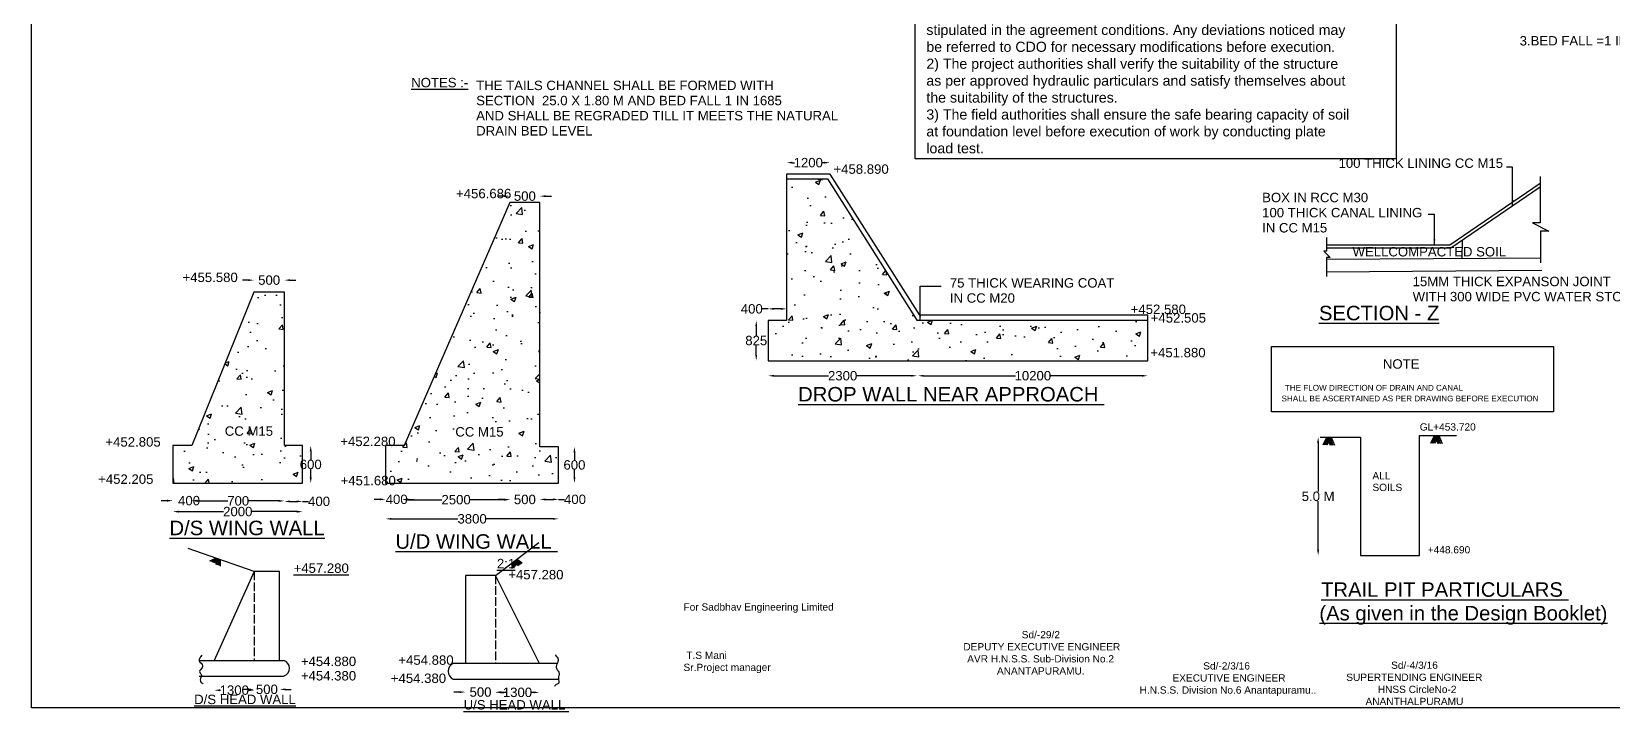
# Model space of a CAD drawing. Header units: inches. Extents: x 6910 to 10420, y -52 to 2408.
# Drawn here: x 6910 to 9092, y -52 to 886 of the extents above; entities that cross this region are included whole.
import ezdxf

# ---------------------------------------------------------------- set-up
doc = ezdxf.new("R2010")
doc.units = ezdxf.units.IN
doc.header["$MEASUREMENT"] = 0
doc.linetypes.add('ACAD_ISO02W100', pattern=[15, 12, -3])
for name, color, linetype in [('DIMENSIONS', 7, 'Continuous'), ('DIMENSIONS @ 1', 7, 'Continuous'), ('TEXT', 1, 'Continuous')]:
    doc.layers.add(name, color=color, linetype=linetype)
doc.styles.add('Annotative', font='arial.ttf', dxfattribs={"height": 10})
doc.styles.get("Standard").update_dxf_attribs({"font": 'arial.ttf', "height": 13})
doc.dimstyles.get("Standard").update_dxf_attribs({"dimtxt": 13, "dimasz": 8, "dimexe": 0.18, "dimexo": 0.0625, "dimgap": 0.09, "dimtad": 0, "dimtih": 1, "dimtoh": 1, "dimdec": 4, "dimzin": 0, "dimdsep": 46, "dimtxsty": 'Standard', "dimcen": 0.09, "dimse1": 1, "dimse2": 1, "dimadec": 0, "dimazin": 0, "dimtfac": 1, "dimtdec": 4, "dimtofl": 0, "dimtmove": 0, "dimatfit": 3, "dimfxl": 1, "dimtolj": 1, "dimtzin": 0, "dimarcsym": 0})
pattern_1 = [(50, (0, 0), (71.726, -6.2752), [7.5, -82.5]), (355, (0, 0), (-13.87513, 75.2192), [6, -66]), (100.4514, (5.98, -0.52), (57.8509, 68.944), [6.374, -70.1142]), (46.1842, (0, 20), (106.7241, -16.5519), [11.25, -123.75]), (96.6356, (8.89, 18.62), (93.4662, 97.4119), [9.561, -105.1714]), (351.1842, (0, 20), (93.4662, 97.4119), [9, -99]), (21, (10, 15), (59.6907, -40.2619), [7.5, -82.5]), (326, (10, 15), (24.33153, 72.515), [6, -66]), (71.4514, (14.974, 11.645), (84.02224, 32.2531), [6.374, -70.1142]), (37.5, (0, 0), (1.215986, 33.289385), [0, -65.2, 0, -67, 0, -66.25]), (7.5, (0, 0), (26.30695, 39.44117), [0, -38.2, 0, -63.7, 0, -25.25]), (327.5, (-22.3, 0), (53.38224, -2.25549), [0, -25, 0, -78, 0, -103.5]), (317.5, (-32.3, 0), (58.31862, 10.0105), [0, -32.5, 0, -51.8, 0, -73.5])]

# ---------------------------------------------------------------- blocks, each defined once
blk = doc.blocks.new('*D57')
at = {"layer": 'Defpoints', "color": 0, "transparency": 16777216}
for p in [(7105.2, 314.7), (7131.5, 314.7), (7131.5, 238.7)]:
    blk.add_point(p, dxfattribs=at)
at = {"layer": 'DIMENSIONS', "color": 0, "lineweight": -2, "transparency": 16777216}
for p, q in [((7097.2, 238.7), (7089.2, 238.7)), ((7139.5, 238.7), (7147.5, 238.7))]:
    blk.add_line(p, q, dxfattribs=at)
at = {"layer": 'DIMENSIONS', "color": 0, "transparency": 16777216}
for points in [[(7097.2, 240.1), (7097.2, 237.4), (7105.2, 238.7)], [(7139.5, 240.1), (7139.5, 237.4), (7131.5, 238.7)]]:
    blk.add_solid(points, dxfattribs=at)
at = {"layer": 'DIMENSIONS', "color": 0, "transparency": 16777216, "insert": (7127.5, 238.7), "char_height": 13, "attachment_point": 5}
blk.add_mtext('\\A1;400', dxfattribs=at)
blk = doc.blocks.new('*D58')
at = {"layer": 'Defpoints', "color": 0, "transparency": 16777216}
for p in [(7131.5, 314.7), (7259, 314.7), (7259, 238.4)]:
    blk.add_point(p, dxfattribs=at)
at = {"layer": 'DIMENSIONS', "color": 0, "lineweight": -2, "transparency": 16777216}
for p, q in [((7139.5, 238.4), (7180.9, 238.4)), ((7251, 238.4), (7209.6, 238.4))]:
    blk.add_line(p, q, dxfattribs=at)
at = {"layer": 'DIMENSIONS', "color": 0, "transparency": 16777216}
for points in [[(7139.5, 239.7), (7139.5, 237), (7131.5, 238.4)], [(7251, 239.7), (7251, 237), (7259, 238.4)]]:
    blk.add_solid(points, dxfattribs=at)
at = {"layer": 'DIMENSIONS', "color": 0, "transparency": 16777216, "insert": (7195.3, 238.4), "char_height": 13, "attachment_point": 5}
blk.add_mtext('\\A1;700', dxfattribs=at)
blk = doc.blocks.new('*D59')
at = {"layer": 'Defpoints', "color": 0, "transparency": 16777216}
for p in [(7259, 314.7), (7284.2, 314.7), (7284.2, 237.7)]:
    blk.add_point(p, dxfattribs=at)
at = {"layer": 'DIMENSIONS', "color": 0, "lineweight": -2, "transparency": 16777216}
for p, q in [((7267, 237.7), (7276.2, 237.7)), ((7284.2, 237.7), (7292.2, 237.7))]:
    blk.add_line(p, q, dxfattribs=at)
at = {"layer": 'DIMENSIONS', "color": 0, "transparency": 16777216}
for points in [[(7267, 239), (7267, 236.3), (7259, 237.7)], [(7276.2, 239), (7276.2, 236.3), (7284.2, 237.7)]]:
    blk.add_solid(points, dxfattribs=at)
at = {"layer": 'DIMENSIONS', "color": 0, "transparency": 16777216, "insert": (7306.9, 237.7), "char_height": 13, "attachment_point": 5}
blk.add_mtext('\\A1;400', dxfattribs=at)
blk = doc.blocks.new('*D60')
at = {"layer": 'Defpoints', "color": 0, "transparency": 16777216}
for p in [(7105.2, 262.7), (7284.2, 262.7), (7284.2, 223.6)]:
    blk.add_point(p, dxfattribs=at)
at = {"layer": 'DIMENSIONS', "color": 0, "lineweight": -2, "transparency": 16777216}
for p, q in [((7113.2, 223.6), (7175.1, 223.6)), ((7276.2, 223.6), (7214.3, 223.6))]:
    blk.add_line(p, q, dxfattribs=at)
at = {"layer": 'DIMENSIONS', "color": 0, "transparency": 16777216}
for points in [[(7113.2, 224.9), (7113.2, 222.2), (7105.2, 223.6)], [(7276.2, 224.9), (7276.2, 222.2), (7284.2, 223.6)]]:
    blk.add_solid(points, dxfattribs=at)
at = {"layer": 'DIMENSIONS', "color": 0, "transparency": 16777216, "insert": (7194.7, 223.6), "char_height": 13, "attachment_point": 5}
blk.add_mtext('\\A1;2000', dxfattribs=at)
blk = doc.blocks.new('*D61')
at = {"layer": 'Defpoints', "color": 0, "transparency": 16777216}
for p in [(7284.2, 314.7), (7284.2, 262.7), (7295.4, 262.7)]:
    blk.add_point(p, dxfattribs=at)
at = {"layer": 'DIMENSIONS', "color": 0, "lineweight": -2, "transparency": 16777216}
for p, q in [((7295.4, 306.7), (7295.4, 295.4)), ((7295.4, 270.7), (7295.4, 282))]:
    blk.add_line(p, q, dxfattribs=at)
at = {"layer": 'DIMENSIONS', "color": 0, "transparency": 16777216}
for points in [[(7294, 306.7), (7296.7, 306.7), (7295.4, 314.7)], [(7294, 270.7), (7296.7, 270.7), (7295.4, 262.7)]]:
    blk.add_solid(points, dxfattribs=at)
at = {"layer": 'DIMENSIONS', "color": 0, "transparency": 16777216, "insert": (7295.4, 288.7), "char_height": 13, "attachment_point": 5}
blk.add_mtext('\\A1;600', dxfattribs=at)
blk = doc.blocks.new('*D62')
at = {"layer": 'Defpoints', "color": 0, "transparency": 16777216}
for p in [(7217.1, 526.4), (7259, 543.1), (7259, 526.4)]:
    blk.add_point(p, dxfattribs=at)
at = {"layer": 'DIMENSIONS', "color": 0, "lineweight": -2, "transparency": 16777216}
for p, q in [((7209.1, 543.1), (7201.1, 543.1)), ((7267, 543.1), (7275, 543.1))]:
    blk.add_line(p, q, dxfattribs=at)
at = {"layer": 'DIMENSIONS', "color": 0, "transparency": 16777216}
for points in [[(7209.1, 544.4), (7209.1, 541.8), (7217.1, 543.1)], [(7267, 544.4), (7267, 541.8), (7259, 543.1)]]:
    blk.add_solid(points, dxfattribs=at)
at = {"layer": 'DIMENSIONS', "color": 0, "transparency": 16777216, "insert": (7238, 543.1), "char_height": 13, "attachment_point": 5}
blk.add_mtext('\\A1;500', dxfattribs=at)
blk = doc.blocks.new('*D63')
at = {"layer": 'Defpoints', "color": 0, "transparency": 16777216}
for p in [(7611.7, 659), (7570, 650.1), (7611.7, 650.1)]:
    blk.add_point(p, dxfattribs=at)
at = {"layer": 'DIMENSIONS', "color": 0, "lineweight": -2, "transparency": 16777216}
for p, q in [((7562, 659), (7554, 659)), ((7619.7, 659), (7627.7, 659))]:
    blk.add_line(p, q, dxfattribs=at)
at = {"layer": 'DIMENSIONS', "color": 0, "transparency": 16777216}
for points in [[(7562, 660.4), (7562, 657.7), (7570, 659)], [(7619.7, 660.4), (7619.7, 657.7), (7611.7, 659)]]:
    blk.add_solid(points, dxfattribs=at)
at = {"layer": 'DIMENSIONS', "color": 0, "transparency": 16777216, "insert": (7590.9, 659), "char_height": 13, "attachment_point": 5}
blk.add_mtext('\\A1;500', dxfattribs=at)
blk = doc.blocks.new('*D64')
at = {"layer": 'Defpoints', "color": 0, "transparency": 16777216}
for p in [(8012, 705.2), (7952.1, 689.5), (8012, 689.5)]:
    blk.add_point(p, dxfattribs=at)
at = {"layer": 'DIMENSIONS', "color": 0, "lineweight": -2, "transparency": 16777216}
for p, q in [((7960.1, 705.2), (7963.2, 705.2)), ((8004, 705.2), (8000.9, 705.2))]:
    blk.add_line(p, q, dxfattribs=at)
at = {"layer": 'DIMENSIONS', "color": 0, "transparency": 16777216}
for points in [[(7960.1, 706.6), (7960.1, 703.9), (7952.1, 705.2)], [(8004, 706.6), (8004, 703.9), (8012, 705.2)]]:
    blk.add_solid(points, dxfattribs=at)
at = {"layer": 'DIMENSIONS', "color": 0, "transparency": 16777216, "insert": (7982, 705.2), "char_height": 13, "attachment_point": 5}
blk.add_mtext('\\A1;1200', dxfattribs=at)
blk = doc.blocks.new('*D77')
at = {"layer": 'Defpoints', "color": 0, "transparency": 16777216}
for p in [(7926.7, 503.4), (7926.7, 487.6), (7952, 487.6)]:
    blk.add_point(p, dxfattribs=at)
at = {"layer": 'DIMENSIONS', "color": 0, "lineweight": -2, "transparency": 16777216}
for p, q in [((7926.7, 503.4), (7918.7, 503.4)), ((7944, 503.4), (7934.7, 503.4))]:
    blk.add_line(p, q, dxfattribs=at)
at = {"layer": 'DIMENSIONS', "color": 0, "transparency": 16777216}
for points in [[(7934.7, 504.8), (7934.7, 502.1), (7926.7, 503.4)], [(7944, 504.8), (7944, 502.1), (7952, 503.4)]]:
    blk.add_solid(points, dxfattribs=at)
at = {"layer": 'DIMENSIONS', "color": 0, "transparency": 16777216, "insert": (7904, 503.4), "char_height": 13, "attachment_point": 5}
blk.add_mtext('\\A1;400', dxfattribs=at)
blk = doc.blocks.new('*D78')
at = {"layer": 'Defpoints', "color": 0, "transparency": 16777216}
for p in [(7926.7, 487.6), (7910.2, 431.9), (7926.7, 431.9)]:
    blk.add_point(p, dxfattribs=at)
at = {"layer": 'DIMENSIONS', "color": 0, "lineweight": -2, "transparency": 16777216}
for p, q in [((7910.2, 479.6), (7910.2, 466.4)), ((7910.2, 439.9), (7910.2, 453))]:
    blk.add_line(p, q, dxfattribs=at)
at = {"layer": 'DIMENSIONS', "color": 0, "transparency": 16777216}
for points in [[(7908.9, 479.6), (7911.5, 479.6), (7910.2, 487.6)], [(7908.9, 439.9), (7911.5, 439.9), (7910.2, 431.9)]]:
    blk.add_solid(points, dxfattribs=at)
at = {"layer": 'DIMENSIONS', "color": 0, "transparency": 16777216, "insert": (7910.2, 459.7), "char_height": 13, "attachment_point": 5}
blk.add_mtext('\\A1;825', dxfattribs=at)
blk = doc.blocks.new('*D79')
at = {"layer": 'Defpoints', "color": 0, "transparency": 16777216}
for p in [(7926.7, 487.6), (8132, 487.9), (8132, 411.1)]:
    blk.add_point(p, dxfattribs=at)
at = {"layer": 'DIMENSIONS', "color": 0, "lineweight": -2, "transparency": 16777216}
for p, q in [((7934.7, 411.1), (8009.8, 411.1)), ((8124, 411.1), (8049, 411.1))]:
    blk.add_line(p, q, dxfattribs=at)
at = {"layer": 'DIMENSIONS', "color": 0, "transparency": 16777216}
for points in [[(7934.7, 412.4), (7934.7, 409.8), (7926.7, 411.1)], [(8124, 412.4), (8124, 409.8), (8132, 411.1)]]:
    blk.add_solid(points, dxfattribs=at)
at = {"layer": 'DIMENSIONS', "color": 0, "transparency": 16777216, "insert": (8029.4, 411.1), "char_height": 13, "attachment_point": 5}
blk.add_mtext('\\A1;2300', dxfattribs=at)
blk = doc.blocks.new('*D80')
at = {"layer": 'Defpoints', "color": 0, "transparency": 16777216}
for p in [(8133.3, 487.9), (8450.6, 487.9), (8450.6, 411.1)]:
    blk.add_point(p, dxfattribs=at)
at = {"layer": 'DIMENSIONS', "color": 0, "lineweight": -2, "transparency": 16777216}
for p, q in [((8141.3, 411.1), (8268, 411.1)), ((8442.6, 411.1), (8315.9, 411.1))]:
    blk.add_line(p, q, dxfattribs=at)
at = {"layer": 'DIMENSIONS', "color": 0, "transparency": 16777216}
for points in [[(8141.3, 412.4), (8141.3, 409.8), (8133.3, 411.1)], [(8442.6, 412.4), (8442.6, 409.8), (8450.6, 411.1)]]:
    blk.add_solid(points, dxfattribs=at)
at = {"layer": 'DIMENSIONS', "color": 0, "transparency": 16777216, "insert": (8291.9, 411.1), "char_height": 13, "attachment_point": 5}
blk.add_mtext('\\A1;10200', dxfattribs=at)
blk = doc.blocks.new('*D81')
at = {"layer": 'Defpoints', "color": 0, "transparency": 16777216}
for p in [(7637.5, 313.1), (7637.5, 262.9), (7659.3, 262.9)]:
    blk.add_point(p, dxfattribs=at)
at = {"layer": 'DIMENSIONS', "color": 0, "lineweight": -2, "transparency": 16777216}
for p, q in [((7659.3, 305.1), (7659.3, 294.8)), ((7659.3, 270.9), (7659.3, 281.3))]:
    blk.add_line(p, q, dxfattribs=at)
at = {"layer": 'DIMENSIONS', "color": 0, "transparency": 16777216}
for points in [[(7658, 305.1), (7660.7, 305.1), (7659.3, 313.1)], [(7658, 270.9), (7660.7, 270.9), (7659.3, 262.9)]]:
    blk.add_solid(points, dxfattribs=at)
at = {"layer": 'DIMENSIONS', "color": 0, "transparency": 16777216, "insert": (7659.3, 288), "char_height": 13, "attachment_point": 5}
blk.add_mtext('\\A1;600', dxfattribs=at)
blk = doc.blocks.new('*D82')
at = {"layer": 'Defpoints', "color": 0, "transparency": 16777216}
for p in [(7398.8, 314.9), (7422, 314.9), (7422, 240.5)]:
    blk.add_point(p, dxfattribs=at)
at = {"layer": 'DIMENSIONS', "color": 0, "lineweight": -2, "transparency": 16777216}
for p, q in [((7390.8, 240.5), (7382.8, 240.5)), ((7430, 240.5), (7438, 240.5))]:
    blk.add_line(p, q, dxfattribs=at)
at = {"layer": 'DIMENSIONS', "color": 0, "transparency": 16777216}
for points in [[(7390.8, 241.9), (7390.8, 239.2), (7398.8, 240.5)], [(7430, 241.9), (7430, 239.2), (7422, 240.5)]]:
    blk.add_solid(points, dxfattribs=at)
at = {"layer": 'DIMENSIONS', "color": 0, "transparency": 16777216, "insert": (7414, 240.5), "char_height": 13, "attachment_point": 5}
blk.add_mtext('\\A1;400', dxfattribs=at)
blk = doc.blocks.new('*D83')
at = {"layer": 'Defpoints', "color": 0, "transparency": 16777216}
for p in [(7570, 650.1), (7422, 314.9), (7570, 240)]:
    blk.add_point(p, dxfattribs=at)
at = {"layer": 'DIMENSIONS', "color": 0, "lineweight": -2, "transparency": 16777216}
for p, q in [((7430, 240), (7476.4, 240)), ((7562, 240), (7515.6, 240))]:
    blk.add_line(p, q, dxfattribs=at)
at = {"layer": 'DIMENSIONS', "color": 0, "transparency": 16777216}
for points in [[(7430, 241.3), (7430, 238.6), (7422, 240)], [(7562, 241.3), (7562, 238.6), (7570, 240)]]:
    blk.add_solid(points, dxfattribs=at)
at = {"layer": 'DIMENSIONS', "color": 0, "transparency": 16777216, "insert": (7496, 240), "char_height": 13, "attachment_point": 5}
blk.add_mtext('\\A1;2500', dxfattribs=at)
blk = doc.blocks.new('*D84')
at = {"layer": 'Defpoints', "color": 0, "transparency": 16777216}
for p in [(7570, 650.1), (7611.7, 650.1), (7611.7, 240.3)]:
    blk.add_point(p, dxfattribs=at)
at = {"layer": 'DIMENSIONS', "color": 0, "lineweight": -2, "transparency": 16777216}
for p, q in [((7562, 240.3), (7554, 240.3)), ((7619.7, 240.3), (7627.7, 240.3))]:
    blk.add_line(p, q, dxfattribs=at)
at = {"layer": 'DIMENSIONS', "color": 0, "transparency": 16777216}
for points in [[(7562, 241.6), (7562, 239), (7570, 240.3)], [(7619.7, 241.6), (7619.7, 239), (7611.7, 240.3)]]:
    blk.add_solid(points, dxfattribs=at)
at = {"layer": 'DIMENSIONS', "color": 0, "transparency": 16777216, "insert": (7590.9, 240.3), "char_height": 13, "attachment_point": 5}
blk.add_mtext('\\A1;500', dxfattribs=at)
blk = doc.blocks.new('*D85')
at = {"layer": 'Defpoints', "color": 0, "transparency": 16777216}
for p in [(7611.7, 313.1), (7637.5, 313.1), (7637.5, 240.5)]:
    blk.add_point(p, dxfattribs=at)
at = {"layer": 'DIMENSIONS', "color": 0, "lineweight": -2, "transparency": 16777216}
for p, q in [((7619.7, 240.5), (7629.5, 240.5)), ((7637.5, 240.5), (7645.5, 240.5))]:
    blk.add_line(p, q, dxfattribs=at)
at = {"layer": 'DIMENSIONS', "color": 0, "transparency": 16777216}
for points in [[(7619.7, 241.8), (7619.7, 239.1), (7611.7, 240.5)], [(7629.5, 241.8), (7629.5, 239.1), (7637.5, 240.5)]]:
    blk.add_solid(points, dxfattribs=at)
at = {"layer": 'DIMENSIONS', "color": 0, "transparency": 16777216, "insert": (7660.1, 240.5), "char_height": 13, "attachment_point": 5}
blk.add_mtext('\\A1;400', dxfattribs=at)
blk = doc.blocks.new('*D86')
at = {"layer": 'Defpoints', "color": 0, "transparency": 16777216}
for p in [(7398.8, 262.9), (7637.5, 262.9), (7398.8, 213.6)]:
    blk.add_point(p, dxfattribs=at)
at = {"layer": 'DIMENSIONS', "color": 0, "lineweight": -2, "transparency": 16777216}
for p, q in [((7406.8, 213.6), (7498.6, 213.6)), ((7629.5, 213.6), (7537.6, 213.6))]:
    blk.add_line(p, q, dxfattribs=at)
at = {"layer": 'DIMENSIONS', "color": 0, "transparency": 16777216}
for points in [[(7406.8, 214.9), (7406.8, 212.3), (7398.8, 213.6)], [(7629.5, 214.9), (7629.5, 212.3), (7637.5, 213.6)]]:
    blk.add_solid(points, dxfattribs=at)
at = {"layer": 'DIMENSIONS', "color": 0, "transparency": 16777216, "insert": (7518.1, 213.6), "char_height": 13, "attachment_point": 5}
blk.add_mtext('\\A1;3800', dxfattribs=at)
blk = doc.blocks.new('*D87')
at = {"layer": 'Defpoints', "color": 0, "transparency": 16777216}
for p in [(7217.4, 141), (7162.4, 18.2), (7217.4, -22.9)]:
    blk.add_point(p, dxfattribs=at)
at = {"layer": 'DIMENSIONS', "color": 0, "lineweight": -2, "transparency": 16777216}
for p, q in [((7170.4, -22.9), (7171, -22.9)), ((7209.4, -22.9), (7208.7, -22.9))]:
    blk.add_line(p, q, dxfattribs=at)
at = {"layer": 'DIMENSIONS', "color": 0, "transparency": 16777216}
for points in [[(7170.4, -21.6), (7170.4, -24.3), (7162.4, -22.9)], [(7209.4, -21.6), (7209.4, -24.3), (7217.4, -22.9)]]:
    blk.add_solid(points, dxfattribs=at)
at = {"layer": 'DIMENSIONS', "color": 0, "transparency": 16777216, "insert": (7189.9, -22.9), "char_height": 13, "attachment_point": 5}
blk.add_mtext('\\A1;1300', dxfattribs=at)
blk = doc.blocks.new('*D88')
at = {"layer": 'Defpoints', "color": 0, "transparency": 16777216}
for p in [(7217.4, 18.2), (7252.5, 18.2), (7252.5, -21.7)]:
    blk.add_point(p, dxfattribs=at)
at = {"layer": 'DIMENSIONS', "color": 0, "lineweight": -2, "transparency": 16777216}
for p, q in [((7209.4, -21.7), (7201.4, -21.7)), ((7260.5, -21.7), (7268.5, -21.7))]:
    blk.add_line(p, q, dxfattribs=at)
at = {"layer": 'DIMENSIONS', "color": 0, "transparency": 16777216}
for points in [[(7209.4, -20.4), (7209.4, -23), (7217.4, -21.7)], [(7260.5, -20.4), (7260.5, -23), (7252.5, -21.7)]]:
    blk.add_solid(points, dxfattribs=at)
at = {"layer": 'DIMENSIONS', "color": 0, "transparency": 16777216, "insert": (7234.9, -21.7), "char_height": 13, "attachment_point": 5}
blk.add_mtext('\\A1;500', dxfattribs=at)
blk = doc.blocks.new('*D89')
at = {"layer": 'Defpoints', "color": 0, "transparency": 16777216}
for p in [(7509, 135.5), (7550.4, 135.5), (7550.4, -25.5)]:
    blk.add_point(p, dxfattribs=at)
at = {"layer": 'DIMENSIONS', "color": 0, "lineweight": -2, "transparency": 16777216}
for p, q in [((7501, -25.5), (7493, -25.5)), ((7558.4, -25.5), (7566.4, -25.5))]:
    blk.add_line(p, q, dxfattribs=at)
at = {"layer": 'DIMENSIONS', "color": 0, "transparency": 16777216}
for points in [[(7501, -24.2), (7501, -26.8), (7509, -25.5)], [(7558.4, -24.2), (7558.4, -26.8), (7550.4, -25.5)]]:
    blk.add_solid(points, dxfattribs=at)
at = {"layer": 'DIMENSIONS', "color": 0, "transparency": 16777216, "insert": (7529.7, -25.5), "char_height": 13, "attachment_point": 5}
blk.add_mtext('\\A1;500', dxfattribs=at)
blk = doc.blocks.new('*D90')
at = {"layer": 'Defpoints', "color": 0, "transparency": 16777216}
for p in [(7550.4, 135.5), (7610.9, 14.1), (7610.9, -25.9)]:
    blk.add_point(p, dxfattribs=at)
at = {"layer": 'DIMENSIONS', "color": 0, "lineweight": -2, "transparency": 16777216}
for p, q in [((7558.4, -25.9), (7561.8, -25.9)), ((7602.9, -25.9), (7599.5, -25.9))]:
    blk.add_line(p, q, dxfattribs=at)
at = {"layer": 'DIMENSIONS', "color": 0, "transparency": 16777216}
for points in [[(7558.4, -24.6), (7558.4, -27.2), (7550.4, -25.9)], [(7602.9, -24.6), (7602.9, -27.2), (7610.9, -25.9)]]:
    blk.add_solid(points, dxfattribs=at)
at = {"layer": 'DIMENSIONS', "color": 0, "transparency": 16777216, "insert": (7580.7, -25.9), "char_height": 13, "attachment_point": 5}
blk.add_mtext('\\A1;1300', dxfattribs=at)
blk = doc.blocks.new('*D91')
at = {"layer": 'Defpoints', "color": 0, "transparency": 16777216}
for p in [(8744.2, 326.4), (8685.6, 163), (8744.2, 163)]:
    blk.add_point(p, dxfattribs=at)
at = {"layer": 'DIMENSIONS', "color": 0, "lineweight": -2, "transparency": 16777216}
for p, q in [((8685.6, 318.4), (8685.6, 251.4)), ((8685.6, 171), (8685.6, 238))]:
    blk.add_line(p, q, dxfattribs=at)
at = {"layer": 'DIMENSIONS', "color": 0, "transparency": 16777216}
for points in [[(8684.2, 318.4), (8686.9, 318.4), (8685.6, 326.4)], [(8684.2, 171), (8686.9, 171), (8685.6, 163)]]:
    blk.add_solid(points, dxfattribs=at)
at = {"layer": 'DIMENSIONS', "color": 0, "transparency": 16777216, "insert": (8685.6, 244.7), "char_height": 13, "attachment_point": 5}
blk.add_mtext('\\A1;5.0 M', dxfattribs=at)

msp = doc.modelspace()

# ---------------------------------------------------------------- hatches: boundary and pattern name
h = msp.add_hatch()
h.set_pattern_fill('AR-CONC', color=0, scale=10, style=0)
h.set_pattern_definition(pattern_1)
h.paths.add_polyline_path([(8450.55043, 487.88245), (8132.03343, 487.88245), (8008.70647, 683.12403), (7952.01153, 683.12403), (7952.01153, 487.56134), (7926.71005, 487.56134), (7926.71005, 431.86443), (8450.55043, 431.86443)])
h = msp.add_hatch()
h.set_pattern_fill('AR-CONC', color=0, scale=10, style=0)
h.set_pattern_definition(pattern_1)
h.paths.add_polyline_path([(7611.704, 650.06259), (7570.04012, 650.06259), (7424.25728, 314.85771), (7398.78472, 314.85771), (7398.78472, 262.94267), (7637.45471, 262.94267), (7637.45471, 313.12445), (7611.704, 313.12445)])
h = msp.add_hatch()
h.set_pattern_fill('AR-CONC', color=0, scale=10, style=0)
h.set_pattern_definition(pattern_1)
h.paths.add_polyline_path([(7259.01767, 526.44541), (7217.06447, 526.44541), (7131.51472, 314.65436), (7105.24491, 314.65436), (7105.24491, 262.70797), (7284.23309, 262.70797), (7284.23309, 314.65436), (7259.01767, 314.65436)])

# ---------------------------------------------------------------- linework, layer by layer
at = {"color": 0}
for points in [[(7952.01153, 683.12403), (8008.70647, 683.12403), (8132.03343, 487.88245), (8450.55043, 487.88245), (8450.55043, 494.86809), (8135.79327, 494.86809), (8012.01005, 689.5137), (7952.06022, 689.5137), (7952.01153, 683.12403), (7952.01153, 487.56134), (7926.71005, 487.56134), (7926.71005, 431.86443), (8450.55043, 431.86443), (8450.55043, 487.88245)], [(8992.20854, 676.36555), (8867.2901, 591.56847), (8697.33736, 591.56847)], [(8992.20854, 686.3485), (8992.20854, 622.31461), (8981.40559, 622.31461), (9003.97304, 610.67439), (8992.57072, 610.67439), (8992.57072, 567.17592)], [(8697.33736, 587.90579), (8868.76738, 587.90579), (8992.20854, 671.76909)], [(7424.25728, 314.85771), (7398.78472, 314.85771), (7398.78472, 262.94267), (7637.45471, 262.94267), (7637.45471, 313.12445), (7611.704, 313.12445), (7611.704, 650.06259), (7570.04012, 650.06259), (7424.25728, 314.85771)], [(8697.33736, 601.86138), (8697.33736, 583.15981), (8693.41731, 583.15981), (8702.13864, 574.52163), (8697.14524, 574.52163), (8697.14524, 548.15233)], [(8884.39038, 573.08143), (8884.66147, 598.7039)], [(8697.14524, 571.83529), (8992.57072, 573.80138)], [(8697.14524, 554.77905), (8994.33153, 556.77998)], [(7131.51472, 314.65436), (7105.24491, 314.65436), (7105.24491, 262.70797), (7284.23309, 262.70797), (7284.23309, 314.65436), (7259.01767, 314.65436), (7259.01767, 526.44541), (7217.06447, 526.44541), (7131.51472, 314.65436)], [(8688.42148, 326.39118), (8744.2106, 326.39118), (8744.2106, 163.02996), (8825.66764, 163.02996), (8825.66764, 328.72204), (8876.44275, 328.72204)], [(8840.95732, 318.06349), (8846.35534, 328.72204), (8850.73209, 317.84479)], [(8842.9244, 318.06349), (8848.32241, 328.72204), (8852.69917, 317.84479)], [(8844.85593, 318.06349), (8850.25394, 328.72204), (8854.6307, 317.84479)], [(8846.83762, 318.06349), (8852.23564, 328.72204), (8856.6124, 317.84479)], [(8692.36117, 315.73264), (8697.75918, 326.39118), (8702.13594, 315.51394)], [(8694.32824, 315.73264), (8699.72626, 326.39118), (8704.10301, 315.51394)], [(8696.25977, 315.73264), (8701.65779, 326.39118), (8706.03454, 315.51394)], [(8698.24147, 315.73264), (8703.63949, 326.39118), (8708.01624, 315.51394)], [(7550.366, 135.54007), (7610.35322, 181.00585)], [(7217.35927, 140.96242), (7126.33528, 172.88242)], [(7156.03651, 155.60014), (7164.54459, 159.48331), (7164.29266, 150.64963)], [(7157.57056, 155.06219), (7166.07864, 158.94535), (7165.82671, 150.11168)], [(7159.28471, 154.46107), (7167.79279, 158.34424), (7167.54086, 149.51056)], [(7160.62357, 153.99157), (7169.13164, 157.87473), (7168.87972, 149.04106)], [(7162.07546, 153.48242), (7170.58354, 157.36559), (7170.33161, 148.53191)], [(7573.53989, 144.97337), (7575.00028, 154.21098), (7582.22608, 149.12325)], [(7574.83545, 145.95531), (7576.29584, 155.19293), (7583.52165, 150.1052)], [(7576.28312, 147.05253), (7577.74351, 156.29015), (7584.96932, 151.20242)], [(7577.41384, 147.90953), (7578.87423, 157.14715), (7586.10004, 152.05942)], [(7578.64002, 148.83888), (7580.10041, 158.0765), (7587.32622, 152.98877)], [(7252.49754, 18.15293), (7252.49754, 140.96242), (7217.35927, 140.96242), (7162.35539, 18.15293)], [(7610.94551, 14.1326), (7550.366, 135.54007), (7509.03721, 135.54007), (7509.03721, 14.1326)], [(7141.51351, 18.15293), (7258.04453, 18.15293)], [(7141.51351, -3.29574), (7258.04453, -3.29574)]]:
    msp.add_lwpolyline(points, dxfattribs=at)
at = {"color": 0, "linetype": 'ACAD_ISO02W100'}
for points in [[(7217.35927, 140.96242), (7217.35927, 18.15293)], [(7550.366, 135.54007), (7550.366, 14.1326)]]:
    msp.add_lwpolyline(points, dxfattribs=at)
at = {"color": 0}
msp.add_lwpolyline([(7635.49367, 14.1326), (7492.17503, 14.1326, 0.65298367), (7492.17503, -7.57228), (7637.35538, -7.6513)], format="xyb", dxfattribs=at)
msp.add_arc((7255.14241, 7.4286), 11.11007, 285.14219726, 74.85780274, dxfattribs=at)
for points in [[(7144.92605, 25.27462), (7141.61475, 17.72809), (7146.05674, 10.82725), (7143.5894, 5.84571), (7141.93375, 2.94009), (7144.31628, -1.29727), (7143.10396, -6.92411), (7143.30588, -10.47543), (7147.06138, -14.1478)], [(7632.75678, 25.73822), (7636.77517, 19.77191), (7635.22522, 13.51876), (7634.01971, 9.67507), (7635.51502, 5.16757), (7638.04087, 1.20914), (7637.29459, -6.82243), (7637.35199, -13.41979), (7633.10401, -15.7719), (7631.84108, -17.77978)]]:
    msp.add_spline(points, degree=3, dxfattribs=at)
at = {"layer": 'DIMENSIONS', "color": 0}
for points in [[(10387.66329, -47.14916), (6910.22002, -47.14916), (6910.22002, 2407.73001), (10387.66329, 2407.73001)], [(8129.64727, 971.00246), (8793.50075, 971.00246), (8793.50075, 710.31916), (8129.64727, 710.31916)], [(8621.23031, 451.41959), (9010.54032, 451.41959), (9010.54032, 361.54588), (8621.23031, 361.54588)]]:
    msp.add_lwpolyline(points, close=True, dxfattribs=at)

# ---------------------------------------------------------------- texts
at = {"layer": 'DIMENSIONS', "color": 0, "insert": (8144.92562, 942.16058), "char_height": 13, "width": 584.7834767, "attachment_point": 1, "style": 'Annotative'}
msp.add_mtext(" {\\H1.0769x;I) The project authorities shall satisfy whether the design and drawing proposals' comply with technical specifications as stipulated in the agreement conditions. Any deviations noticed may be referred to CDO for necessary modifications before execution. \\P2) The project authorities shall verify the suitability of the structure as per approved hydraulic particulars and satisfy themselves about the suitability of the structures. \\P3) The field authorities shall ensure the safe bearing capacity of soil at foundation level before execution of work by conducting plate load test. }", dxfattribs=at)
at = {"layer": 'DIMENSIONS @ 1', "color": 0, "style": 'Annotative'}
for s, p in [('GL+453.720', (8825.78224, 335.48303)), ('ALL ', (8760.49357, 268.11164)), ('SOILS ', (8760.49357, 252.04752)), ('+448.690', (8836.84624, 165.9267))]:
    msp.add_text(s, height=10, dxfattribs=at).set_placement(p)
at = {"layer": 'DIMENSIONS @ 1', "color": 0, "insert": (7809.79896, 97.01129), "char_height": 10, "width": 211.2278308, "attachment_point": 1, "style": 'Annotative'}
msp.add_mtext('For Sadbhav Engineering Limited \\P\\P\\P\\P T.S Mani \\PSr.Project manager ', dxfattribs=at)
at = {"layer": 'TEXT', "color": 0}
for s, height, p in [('3.BED FALL =1 IN 1745', 13, (8963.6834, 866.95988)), ('%%UNOTES :-', 13, (7434.03594, 809.2611)), ('THE TAILS CHANNEL SHALL BE FORMED WITH ', 13, (7523.71052, 805.35672)), ('SECTION  25.0 X 1.80 M AND BED FALL 1 IN 1685 ', 13, (7523.71052, 784.47336)), ('AND SHALL BE REGRADED TILL IT MEETS THE NATURAL ', 13, (7523.71052, 763.59)), ('DRAIN BED LEVEL ', 13, (7523.71052, 742.70665)), ('+458.890', 13, (8016.78508, 689.87283)), ('100 THICK LINING CC M15', 13, (8713.76192, 698.03289)), ('+456.686', 13, (7495.92028, 656.09837)), ('BOX IN RCC M30', 13, (8608.33479, 650.65337)), ('100 THICK CANAL LINING', 13, (8608.33479, 629.77002)), ('IN CC M15', 13, (8608.33479, 608.88666)), ('WELLCOMPACTED SOIL', 13, (8733.12548, 575.79995)), ('+455.580', 13, (7118.46275, 540.45216)), ('75 THICK WEARING COAT ', 13, (8177.3764, 532.8093)), ('15MM THICK EXPANSON JOINT ', 13, (8816.03955, 534.74968)), ('IN CC M20 ', 13, (8177.3764, 511.92595)), ('WITH 300 WIDE PVC WATER STOPPER ', 13, (8816.03955, 513.86632)), ('+452.580', 13, (8426.943, 496.36006)), ('%%USECTION - Z', 20, (8686.75522, 487.65461)), ('+452.505', 13, (8454.61785, 484.50979)), ('+451.880', 13, (8454.07159, 436.56682)), ('NOTE ', 13, (8774.95084, 420.88936)), ('%%UDROP WALL NEAR APPROACH ', 20, (7967.99286, 375.60654)), ('THE FLOW DIRECTION OF DRAIN AND CANAL', 8, (8639.69926, 390.52896)), ('SHALL BE ASCERTAINED AS PER DRAWING BEFORE EXECUTION ', 8, (8635.10787, 375.74586)), ('CC M15', 13, (7176.77671, 328.26742)), ('CC M15', 13, (7494.94255, 327.23584)), ('+452.805', 13, (7012.10459, 313.32812)), ('+452.280', 13, (7336.21416, 313.99974)), ('+452.205', 13, (7002.06397, 261.94557)), ('+451.680', 13, (7336.5748, 259.95022)), ('%%UD/S WING WALL', 20, (7100.45664, 191.07625)), ('%%UU/D WING WALL ', 20, (7412.23131, 172.3655)), ('%%U2:1', 13, (7552.36657, 145.41684)), ('%%U+457.280', 13, (7271.73829, 139.06013)), ('+457.280', 13, (7567.97515, 130.11201)), ('%%UTRAIL PIT PARTICULARS ', 20, (8689.63494, 106.07092)), ('%%U(As given in the Design Booklet)', 20, (8687.26216, 73.47372)), ('+454.880', 13, (7281.79506, 10.42156)), ('+454.880', 13, (7416.3189, 12.19992)), ('+454.380', 13, (7281.79506, -9.42425)), ('+454.380', 13, (7405.95438, -12.90419)), ('%%UD/S HEAD WALL', 13, (7134.54808, -42.06289)), ('%%UU/S HEAD WALL ', 13, (7506.4187, -49.51432))]:
    msp.add_text(s, height=height, dxfattribs=at).set_placement(p)
at = {"layer": 'TEXT', "color": 0, "char_height": 10, "attachment_point": 1}
for s, insert, width in [('\\pi121.35; \\P\\pi97.564;Sd/-29/2\\P\\pi13.147; DEPUTY EXECUTIVE ENGINEER\\P\\pi22.339;AVR H.N.S.S. Sub-Division No.2\\P\\pi63.352;ANANTAPURAMU.', (8178.97447, 75.46128), 246.573397), ('\\pi91.691;Sd/-2/3/16\\P\\pi41.479;  EXECUTIVE ENGINEER\\P\\pi0.05; H.N.S.S. Division No.6 Anantapuramu..', (8435.34733, 15.69659), 246.573397), ('\\pi62.287;Sd/-4/3/16\\P\\pi0.36378;SUPERTENDING ENGINEER                \\P\\pi36.032;  HNSS CircleNo-2\\P\\pi26.916;ANANTHALPURAMU ', (8724.05074, 16.6339), 187.7671214)]:
    msp.add_mtext(s, dxfattribs=dict(at, insert=insert, width=width))

# ---------------------------------------------------------------- dimensions: what is measured, and where the dimension line sits
at = {"layer": 'DIMENSIONS', "color": 0}
for base, p1, p2, text, picture, middle in [((8012.01005, 705.24389), (7952.06022, 689.5137), (8012.01005, 689.5137), '1200', '*D64', (7982.03513, 705.24389)), ((7611.704, 659.04686), (7570.04012, 650.06259), (7611.704, 650.06259), '500', '*D63', (7590.87206, 659.04686)), ((7570.04012, 239.98143), (7421.99126, 314.85771), (7570.04012, 650.06259), '2500', '*D83', (7496.01569, 239.98143)), ((7611.704, 240.28897), (7570.04012, 650.06259), (7611.704, 650.06259), '500', '*D84', (7590.87206, 240.28897)), ((7259.01767, 543.09986), (7217.06447, 526.44541), (7259.01767, 526.44541), '500', '*D62', (7238.04107, 543.09986)), ((7926.71005, 503.42009), (7952.01153, 487.56134), (7926.71005, 487.56134), '400', '*D77', (7904.01943, 503.42009)), ((8132.03343, 411.08896), (7926.71005, 487.56134), (8132.03343, 487.88245), '2300', '*D79', (8029.37174, 411.08896)), ((8450.55043, 411.08896), (8133.31622, 487.88245), (8450.55043, 487.88245), '10200', '*D80', (8291.93333, 411.08896)), ((7259.01767, 238.3591), (7131.51472, 314.65436), (7259.01767, 314.65436), '700', '*D58', (7195.26619, 238.3591)), ((7284.23309, 237.67179), (7259.01767, 314.65436), (7284.23309, 314.65436), '400', '*D59', (7306.9237, 237.67179)), ((7637.45471, 240.4618), (7611.704, 313.12445), (7637.45471, 313.12445), '400', '*D85', (7660.14532, 240.4618)), ((7284.23309, 223.58199), (7105.24491, 262.70797), (7284.23309, 262.70797), '2000', '*D60', (7194.739, 223.58199)), ((7398.78472, 213.61102), (7637.45471, 262.94267), (7398.78472, 262.94267), '3800', '*D86', (7518.11971, 213.61102)), ((7217.35927, -22.92022), (7162.35539, 18.15293), (7217.35927, 140.96242), '1300', '*D87', (7189.85733, -22.92022)), ((7550.366, -25.50894), (7509.03721, 135.54007), (7550.366, 135.54007), '500', '*D89', (7529.70161, -25.50894)), ((7610.94551, -25.88789), (7550.366, 135.54007), (7610.94551, 14.1326), '1300', '*D90', (7580.65576, -25.88789)), ((7252.49754, -21.69504), (7217.35927, 18.15293), (7252.49754, 18.15293), '500', '*D88', (7234.92841, -21.69504))]:
    dim = msp.add_linear_dim(base=base, p1=p1, p2=p2, text=text, dimstyle='Standard', dxfattribs=at)
    dim.commit()
    dim.dimension.update_dxf_attribs({"geometry": picture, "text_midpoint": middle})
for base, p1, p2, text, picture, middle in [((7910.20485, 431.86443), (7926.71005, 487.56134), (7926.71005, 431.86443), '825', '*D78', (7910.20485, 459.71288)), ((7295.35266, 262.70797), (7284.23309, 314.65436), (7284.23309, 262.70797), '600', '*D61', (7295.35266, 288.68116)), ((7659.34928, 262.94267), (7637.45471, 313.12445), (7637.45471, 262.94267), '600', '*D81', (7659.34928, 288.03356)), ((8685.56085, 163.02996), (8744.2106, 326.39118), (8744.2106, 163.02996), '5.0 M', '*D91', (8685.56085, 244.71057))]:
    dim = msp.add_linear_dim(base=base, p1=p1, p2=p2, angle=90, text=text, dimstyle='Standard', dxfattribs=at)
    dim.commit()
    dim.dimension.update_dxf_attribs({"geometry": picture, "text_midpoint": middle})
for base, p1, p2, picture, middle in [((7131.51472, 238.7234), (7105.24491, 314.65436), (7131.51472, 314.65436), '*D57', (7127.51472, 238.7234)), ((7421.99126, 240.53763), (7398.78472, 314.85771), (7421.99126, 314.85771), '*D82', (7413.99126, 240.53763))]:
    dim = msp.add_linear_dim(base=base, p1=p1, p2=p2, text='400', dimstyle='Standard', dxfattribs=at)
    dim.commit()
    dim.dimension.update_dxf_attribs({"geometry": picture, "text_midpoint": middle, "dimtype": 160})

# ---------------------------------------------------------------- leaders
for points in [[(8953.95653, 645.78149), (8953.95653, 699.07704), (8945.68286, 699.07704)], [(8846.03097, 591.56847), (8846.03097, 633.51018), (8837.50708, 633.51018)], [(8136.51528, 487.88245), (8136.51528, 534.66775), (8165.21053, 534.66775)]]:
    msp.add_leader(points, dimstyle='Standard', override={"dimgap": 0.09, "dimtad": 0}, dxfattribs=at)

doc.saveas('drawing.dxf')
